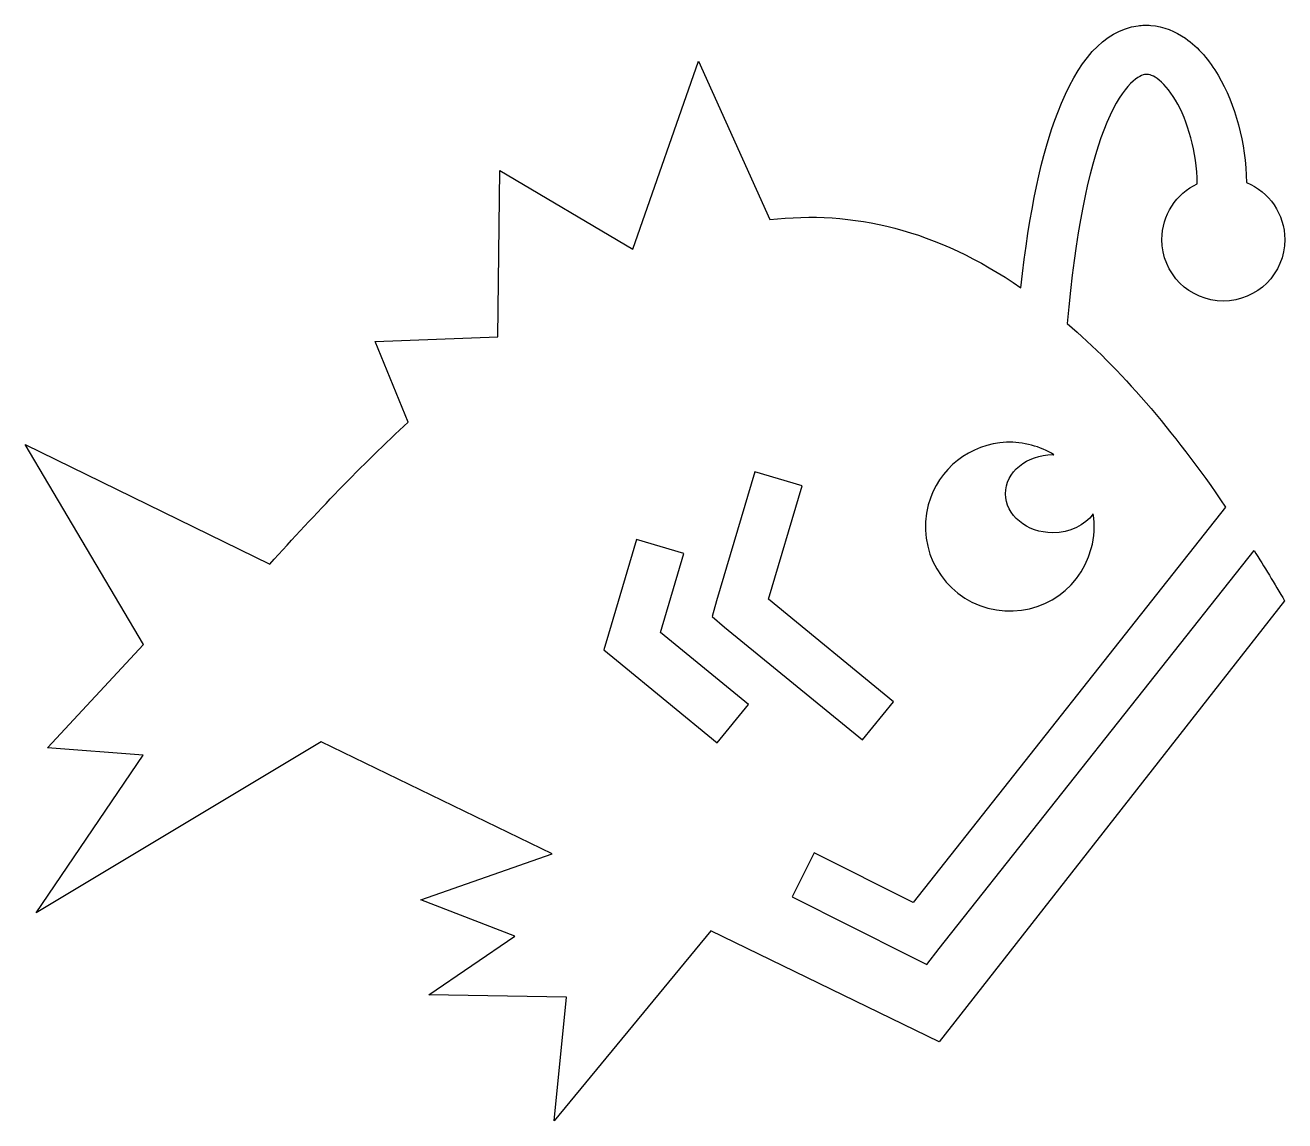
# Model space of a CAD drawing. Header units: centimetres. Extents: x -10 to 10.1, y -8.9 to 8.6.
import ezdxf

# ---------------------------------------------------------------- set-up
doc = ezdxf.new("R2010")
doc.units = ezdxf.units.CM
doc.header["$MEASUREMENT"] = 0
doc.layers.add('Layer 1', color=7, linetype='Continuous')

msp = doc.modelspace()

# ---------------------------------------------------------------- linework, layer by layer
at = {"layer": 'Layer 1'}
for points, knots in [([(7.88145, 8.59569), (7.84746, 8.59485), (7.81326, 8.59249), (7.77869, 8.58776), (7.77869, 8.58776), (7.22528, 8.51228), (6.80912, 8.01976), (6.49383, 7.20149), (6.49383, 7.20149), (6.24112, 6.54569), (6.03799, 5.63756), (5.90609, 4.39732), (5.90609, 4.39732), (4.55575, 5.32902), (3.21721, 5.64309), (1.88833, 5.48715), (1.88833, 5.48715), (1.88833, 5.48715), (0.75106, 8.01988), (0.75106, 8.01988), (0.75106, 8.01988), (0.75106, 8.01988), (-0.30179, 5.01406), (-0.30179, 5.01406), (-0.30179, 5.01406), (-0.30179, 5.01406), (-2.42466, 6.27122), (-2.42466, 6.27122), (-2.42466, 6.27122), (-2.42466, 6.27122), (-2.45894, 3.61194), (-2.45894, 3.61194), (-2.45894, 3.61194), (-2.45894, 3.61194), (-4.42236, 3.53815), (-4.42236, 3.53815), (-4.42236, 3.53815), (-4.42236, 3.53815), (-3.894, 2.24941), (-3.894, 2.24941), (-3.894, 2.24941), (-4.63211, 1.56435), (-5.36832, 0.79871), (-6.10381, -0.02108), (-6.10381, -0.02108), (-6.10381, -0.02108), (-10.01755, 1.89229), (-10.01755, 1.89229), (-10.01755, 1.89229), (-10.01755, 1.89229), (-8.12522, -1.30851), (-8.12522, -1.30851), (-8.12522, -1.30851), (-8.12522, -1.30851), (-9.66309, -2.95707), (-9.66309, -2.95707), (-9.66309, -2.95707), (-9.66309, -2.95707), (-8.13315, -3.0743), (-8.13315, -3.0743), (-8.13315, -3.0743), (-8.13315, -3.0743), (-9.83969, -5.59915), (-9.83969, -5.59915), (-9.83969, -5.59915), (-9.83969, -5.59915), (-5.28285, -2.86224), (-5.28285, -2.86224), (-5.28285, -2.86224), (-5.28285, -2.86224), (-1.59062, -4.65564), (-1.59062, -4.65564), (-1.59062, -4.65564), (-1.59062, -4.65564), (-3.68848, -5.38835), (-3.68848, -5.38835), (-3.68848, -5.38835), (-3.68848, -5.38835), (-2.18882, -5.97086), (-2.18882, -5.97086), (-2.18882, -5.97086), (-2.18882, -5.97086), (-3.56194, -6.90783), (-3.56194, -6.90783), (-3.56194, -6.90783), (-3.56194, -6.90783), (-1.36259, -6.94861), (-1.36259, -6.94861), (-1.36259, -6.94861), (-1.36259, -6.94861), (-1.55627, -8.92397), (-1.55627, -8.92397), (-1.55627, -8.92397), (-1.55627, -8.92397), (0.9448, -5.88661), (0.9448, -5.88661), (0.9448, -5.88661), (0.9448, -5.88661), (4.59631, -7.65998), (4.59631, -7.65998), (4.59631, -7.65998), (4.59631, -7.65998), (10.12297, -0.61017), (10.12297, -0.61017), (10.12297, -0.61017), (9.95978, -0.3306), (9.7968, -0.06308), (9.63407, 0.19503), (9.63407, 0.19503), (9.63407, 0.19503), (4.60023, -6.17107), (4.60023, -6.17107), (4.60023, -6.17107), (4.60023, -6.17107), (4.4012, -6.42269), (4.4012, -6.42269), (4.4012, -6.42269), (4.4012, -6.42269), (4.1153, -6.27907), (4.1153, -6.27907), (4.1153, -6.27907), (4.1153, -6.27907), (2.2454, -5.3421), (2.2454, -5.3421), (2.2454, -5.3421), (2.2454, -5.3421), (2.59856, -4.63718), (2.59856, -4.63718), (2.59856, -4.63718), (2.59856, -4.63718), (4.18112, -5.43036), (4.18112, -5.43036), (4.18112, -5.43036), (4.18112, -5.43036), (9.17955, 0.88945), (9.17955, 0.88945), (9.17955, 0.88945), (8.32953, 2.13889), (7.48495, 3.10706), (6.64551, 3.8267), (6.64551, 3.8267), (6.77033, 5.28234), (6.98749, 6.28733), (7.23059, 6.91816), (7.23059, 6.91816), (7.49878, 7.61435), (7.77388, 7.79129), (7.88419, 7.8063), (7.88419, 7.8063), (7.93926, 7.81381), (7.99509, 7.80432), (8.08449, 7.74178), (8.08449, 7.74178), (8.1738, 7.67916), (8.28238, 7.56075), (8.37967, 7.39642), (8.37967, 7.39642), (8.57288, 7.06991), (8.71722, 6.57153), (8.72616, 6.06029), (8.72616, 6.06029), (8.39092, 5.90364), (8.15955, 5.56254), (8.15955, 5.16814), (8.15955, 5.16814), (8.15955, 4.6251), (8.59961, 4.18508), (9.14261, 4.18508), (9.14261, 4.18508), (9.68556, 4.18508), (10.12563, 4.6251), (10.12563, 5.16814), (10.12563, 5.16814), (10.12563, 5.57936), (9.87254, 5.93197), (9.51419, 6.07867), (9.51419, 6.07867), (9.50221, 6.72089), (9.33603, 7.32769), (9.05823, 7.79701), (9.05823, 7.79701), (8.91815, 8.03378), (8.74846, 8.23885), (8.5364, 8.38736), (8.5364, 8.38736), (8.37743, 8.49877), (8.18548, 8.57669), (7.98295, 8.59293), (7.98295, 8.59293), (7.94922, 8.59567), (7.91548, 8.59643), (7.88149, 8.59563), (7.88149, 8.59563), (7.88149, 8.59563), (7.88145, 8.59569), (7.88145, 8.59569)], [0, 0, 0, 0, 0.02, 0.02, 0.02, 0.02, 0.04, 0.04, 0.04, 0.04, 0.06, 0.06, 0.06, 0.06, 0.08, 0.08, 0.08, 0.08, 0.1, 0.1, 0.1, 0.1, 0.12, 0.12, 0.12, 0.12, 0.14, 0.14, 0.14, 0.14, 0.16, 0.16, 0.16, 0.16, 0.18, 0.18, 0.18, 0.18, 0.2, 0.2, 0.2, 0.2, 0.22, 0.22, 0.22, 0.22, 0.24, 0.24, 0.24, 0.24, 0.26, 0.26, 0.26, 0.26, 0.28, 0.28, 0.28, 0.28, 0.3, 0.3, 0.3, 0.3, 0.32, 0.32, 0.32, 0.32, 0.34, 0.34, 0.34, 0.34, 0.36, 0.36, 0.36, 0.36, 0.38, 0.38, 0.38, 0.38, 0.4, 0.4, 0.4, 0.4, 0.42, 0.42, 0.42, 0.42, 0.44, 0.44, 0.44, 0.44, 0.46, 0.46, 0.46, 0.46, 0.48, 0.48, 0.48, 0.48, 0.5, 0.5, 0.5, 0.5, 0.52, 0.52, 0.52, 0.52, 0.54, 0.54, 0.54, 0.54, 0.56, 0.56, 0.56, 0.56, 0.58, 0.58, 0.58, 0.58, 0.6, 0.6, 0.6, 0.6, 0.62, 0.62, 0.62, 0.62, 0.64, 0.64, 0.64, 0.64, 0.66, 0.66, 0.66, 0.66, 0.68, 0.68, 0.68, 0.68, 0.7, 0.7, 0.7, 0.7, 0.72, 0.72, 0.72, 0.72, 0.74, 0.74, 0.74, 0.74, 0.76, 0.76, 0.76, 0.76, 0.78, 0.78, 0.78, 0.78, 0.8, 0.8, 0.8, 0.8, 0.82, 0.82, 0.82, 0.82, 0.84, 0.84, 0.84, 0.84, 0.86, 0.86, 0.86, 0.86, 0.88, 0.88, 0.88, 0.88, 0.9, 0.9, 0.9, 0.9, 0.92, 0.92, 0.92, 0.92, 0.94, 0.94, 0.94, 0.94, 0.96, 0.96, 0.96, 0.96, 1, 1, 1, 1]), ([(5.67421, 1.92657), (5.80691, 1.93184), (5.9424, 1.91662), (6.07746, 1.88044), (6.07746, 1.88044), (6.20624, 1.84586), (6.32507, 1.79383), (6.43327, 1.72758), (6.43327, 1.72758), (6.42737, 1.72758), (6.42197, 1.72885), (6.41611, 1.72885), (6.41611, 1.72885), (5.99772, 1.72885), (5.65835, 1.44902), (5.65835, 1.10422), (5.65835, 1.10422), (5.65843, 0.75945), (5.99772, 0.47963), (6.41611, 0.47963), (6.41611, 0.47963), (6.69033, 0.47963), (6.92887, 0.60023), (7.06183, 0.78008), (7.06183, 0.78008), (7.08903, 0.60129), (7.08131, 0.41389), (7.03147, 0.22793), (7.03147, 0.22793), (6.83855, -0.49205), (6.09914, -0.91904), (5.37899, -0.72612), (5.37899, -0.72612), (4.65901, -0.53316), (4.23076, 0.20642), (4.42363, 0.92644), (4.42363, 0.92644), (4.58037, 1.51139), (5.09925, 1.90372), (5.67416, 1.92658), (5.67416, 1.92658), (5.67416, 1.92658), (5.67421, 1.92657), (5.67421, 1.92657)], [0, 0, 0, 0, 0.08333333, 0.08333333, 0.08333333, 0.08333333, 0.16666667, 0.16666667, 0.16666667, 0.16666667, 0.25, 0.25, 0.25, 0.25, 0.33333333, 0.33333333, 0.33333333, 0.33333333, 0.41666667, 0.41666667, 0.41666667, 0.41666667, 0.5, 0.5, 0.5, 0.5, 0.58333333, 0.58333333, 0.58333333, 0.58333333, 0.66666667, 0.66666667, 0.66666667, 0.66666667, 0.75, 0.75, 0.75, 0.75, 0.83333333, 0.83333333, 0.83333333, 0.83333333, 1, 1, 1, 1]), ([(1.65244, 1.4561), (1.65244, 1.4561), (2.40754, 1.23219), (2.40754, 1.23219), (2.40754, 1.23219), (2.40754, 1.23219), (1.8699, -0.58373), (1.8699, -0.58373), (1.8699, -0.58373), (1.8699, -0.58373), (3.87022, -2.2217), (3.87022, -2.2217), (3.87022, -2.2217), (3.87022, -2.2217), (3.37087, -2.83179), (3.37087, -2.83179), (3.37087, -2.83179), (3.37087, -2.83179), (1.16759, -1.02784), (1.16759, -1.02784), (1.16759, -1.02784), (1.16759, -1.02784), (0.96594, -0.86178), (0.96594, -0.86178), (0.96594, -0.86178), (0.96594, -0.86178), (1.03973, -0.61139), (1.03973, -0.61139), (1.03973, -0.61139), (1.03973, -0.61139), (1.65243, 1.45611), (1.65243, 1.45611), (1.65243, 1.45611), (1.65243, 1.45611), (1.65244, 1.4561), (1.65244, 1.4561)], [0, 0, 0, 0, 0.1, 0.1, 0.1, 0.1, 0.2, 0.2, 0.2, 0.2, 0.3, 0.3, 0.3, 0.3, 0.4, 0.4, 0.4, 0.4, 0.5, 0.5, 0.5, 0.5, 0.6, 0.6, 0.6, 0.6, 0.7, 0.7, 0.7, 0.7, 0.8, 0.8, 0.8, 0.8, 1, 1, 1, 1]), ([(-0.24247, 0.37298), (-0.24247, 0.37298), (0.51394, 0.14894), (0.51394, 0.14894), (0.51394, 0.14894), (0.51394, 0.14894), (0.1397, -1.1134), (0.1397, -1.1134), (0.1397, -1.1134), (0.1397, -1.1134), (1.54967, -2.26775), (1.54967, -2.26775), (1.54967, -2.26775), (1.54967, -2.26775), (1.05023, -2.87792), (1.05023, -2.87792), (1.05023, -2.87792), (1.05023, -2.87792), (-0.56269, -1.55751), (-0.56269, -1.55751), (-0.56269, -1.55751), (-0.56269, -1.55751), (-0.7656, -1.39149), (-0.7656, -1.39149), (-0.7656, -1.39149), (-0.7656, -1.39149), (-0.69054, -1.13975), (-0.69054, -1.13975), (-0.69054, -1.13975), (-0.69054, -1.13975), (-0.24246, 0.37298), (-0.24246, 0.37298), (-0.24246, 0.37298), (-0.24246, 0.37298), (-0.24247, 0.37298), (-0.24247, 0.37298)], [0, 0, 0, 0, 0.1, 0.1, 0.1, 0.1, 0.2, 0.2, 0.2, 0.2, 0.3, 0.3, 0.3, 0.3, 0.4, 0.4, 0.4, 0.4, 0.5, 0.5, 0.5, 0.5, 0.6, 0.6, 0.6, 0.6, 0.7, 0.7, 0.7, 0.7, 0.8, 0.8, 0.8, 0.8, 1, 1, 1, 1])]:
    msp.add_open_spline(points, degree=3, knots=knots, dxfattribs=at)

doc.saveas('drawing.dxf')
